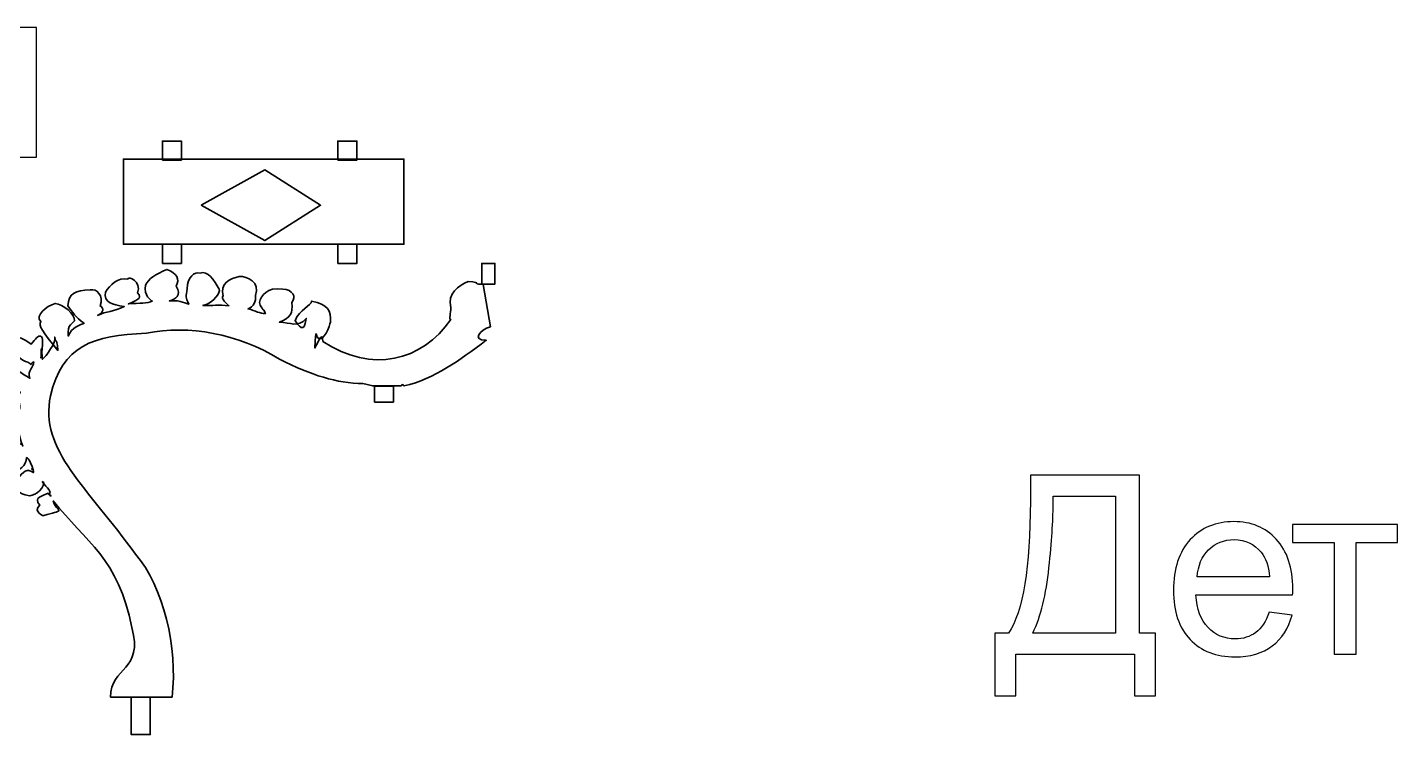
# Model space of a CAD drawing. Header units: centimetres. Extents: x -108 to 55, y -52 to 52.
# Drawn here: x -13.58 to 16.96, y 34.9 to 50.67 of the extents above; entities that cross this region are included whole.
import ezdxf

# ---------------------------------------------------------------- set-up
doc = ezdxf.new("R2010")
doc.units = ezdxf.units.CM
doc.header["$MEASUREMENT"] = 0
doc.layers.add('layer 1', color=7, linetype='Continuous')

msp = doc.modelspace()

# ---------------------------------------------------------------- linework, layer by layer
at = {"layer": 'layer 1', "color": 250}
for points, knots in [([(-16.43532, 50.66777), (-16.43532, 50.66777), (-15.68078, 50.66777), (-15.68078, 50.66777), (-15.68078, 50.66777), (-15.68078, 50.66777), (-14.91602, 48.35212), (-14.91602, 48.35212), (-14.91602, 48.35212), (-14.91602, 48.35212), (-14.06949, 50.66777), (-14.06949, 50.66777), (-14.06949, 50.66777), (-14.06949, 50.66777), (-13.36885, 50.66777), (-13.36885, 50.66777), (-13.36885, 50.66777), (-13.36885, 50.66777), (-13.36885, 47.77414), (-13.36885, 47.77414), (-13.36885, 47.77414), (-13.36885, 47.77414), (-13.85948, 47.77414), (-13.85948, 47.77414), (-13.85948, 47.77414), (-13.85948, 47.77414), (-13.85948, 50.10373), (-13.85948, 50.10373), (-13.85948, 50.10373), (-13.85948, 50.10373), (-14.71159, 47.77414), (-14.71159, 47.77414), (-14.71159, 47.77414), (-14.71159, 47.77414), (-15.15019, 47.77414), (-15.15019, 47.77414), (-15.15019, 47.77414), (-15.15019, 47.77414), (-15.95583, 50.21524), (-15.95583, 50.21524), (-15.95583, 50.21524), (-15.95583, 50.21524), (-15.95583, 47.77414), (-15.95583, 47.77414), (-15.95583, 47.77414), (-15.95583, 47.77414), (-16.43532, 47.77414), (-16.43532, 47.77414), (-16.43532, 47.77414), (-16.43532, 47.77414), (-16.43532, 50.66777), (-16.43532, 50.66777)], [0, 0, 0, 0, 0.07142857, 0.07142857, 0.07142857, 0.07142857, 0.14285714, 0.14285714, 0.14285714, 0.14285714, 0.21428571, 0.21428571, 0.21428571, 0.21428571, 0.28571429, 0.28571429, 0.28571429, 0.28571429, 0.35714286, 0.35714286, 0.35714286, 0.35714286, 0.42857143, 0.42857143, 0.42857143, 0.42857143, 0.5, 0.5, 0.5, 0.5, 0.57142857, 0.57142857, 0.57142857, 0.57142857, 0.64285714, 0.64285714, 0.64285714, 0.64285714, 0.71428571, 0.71428571, 0.71428571, 0.71428571, 0.78571429, 0.78571429, 0.78571429, 0.78571429, 0.85714286, 0.85714286, 0.85714286, 0.85714286, 1, 1, 1, 1]), ([(8.77892, 40.68891), (8.77892, 40.68891), (11.20979, 40.68891), (11.20979, 40.68891), (11.20979, 40.68891), (11.20979, 40.68891), (11.20979, 37.16525), (11.20979, 37.16525), (11.20979, 37.16525), (11.20979, 37.16525), (11.56662, 37.16525), (11.56662, 37.16525), (11.56662, 37.16525), (11.56662, 37.16525), (11.56662, 35.76583), (11.56662, 35.76583), (11.56662, 35.76583), (11.56662, 35.76583), (11.09828, 35.76583), (11.09828, 35.76583), (11.09828, 35.76583), (11.09828, 35.76583), (11.09828, 36.69692), (11.09828, 36.69692), (11.09828, 36.69692), (11.09828, 36.69692), (8.45554, 36.69692), (8.45554, 36.69692), (8.45554, 36.69692), (8.45554, 36.69692), (8.45554, 35.76583), (8.45554, 35.76583), (8.45554, 35.76583), (8.45554, 35.76583), (7.98721, 35.76583), (7.98721, 35.76583), (7.98721, 35.76583), (7.98721, 35.76583), (7.98721, 37.16525), (7.98721, 37.16525), (7.98721, 37.16525), (7.98721, 37.16525), (8.29386, 37.16525), (8.29386, 37.16525), (8.29386, 37.16525), (8.61723, 37.65031), (8.77892, 38.63065), (8.77892, 40.10535), (8.77892, 40.10535), (8.77892, 40.10535), (8.77892, 40.68891), (8.77892, 40.68891)], [0, 0, 0, 0, 0.07142857, 0.07142857, 0.07142857, 0.07142857, 0.14285714, 0.14285714, 0.14285714, 0.14285714, 0.21428571, 0.21428571, 0.21428571, 0.21428571, 0.28571429, 0.28571429, 0.28571429, 0.28571429, 0.35714286, 0.35714286, 0.35714286, 0.35714286, 0.42857143, 0.42857143, 0.42857143, 0.42857143, 0.5, 0.5, 0.5, 0.5, 0.57142857, 0.57142857, 0.57142857, 0.57142857, 0.64285714, 0.64285714, 0.64285714, 0.64285714, 0.71428571, 0.71428571, 0.71428571, 0.71428571, 0.78571429, 0.78571429, 0.78571429, 0.78571429, 0.85714286, 0.85714286, 0.85714286, 0.85714286, 1, 1, 1, 1]), ([(10.68013, 40.22057), (10.68013, 40.22057), (9.28628, 40.22057), (9.28628, 40.22057), (9.28628, 40.22057), (9.28628, 40.22057), (9.28628, 40.01614), (9.28628, 40.01614), (9.28628, 40.01614), (9.28628, 39.67604), (9.25561, 39.2105), (9.19428, 38.62043), (9.19428, 38.62043), (9.13388, 38.03037), (9.01308, 37.54531), (8.83467, 37.16525), (8.83467, 37.16525), (8.83467, 37.16525), (10.68013, 37.16525), (10.68013, 37.16525), (10.68013, 37.16525), (10.68013, 37.16525), (10.68013, 40.22057), (10.68013, 40.22057)], [0, 0, 0, 0, 0.14285714, 0.14285714, 0.14285714, 0.14285714, 0.28571429, 0.28571429, 0.28571429, 0.28571429, 0.42857143, 0.42857143, 0.42857143, 0.42857143, 0.57142857, 0.57142857, 0.57142857, 0.57142857, 0.71428571, 0.71428571, 0.71428571, 0.71428571, 1, 1, 1, 1]), ([(14.10435, 37.63359), (14.10435, 37.63359), (14.61171, 37.56668), (14.61171, 37.56668), (14.61171, 37.56668), (14.53272, 37.27212), (14.38498, 37.04259), (14.16939, 36.87998), (14.16939, 36.87998), (13.95381, 36.71736), (13.67876, 36.63559), (13.34331, 36.63559), (13.34331, 36.63559), (12.92143, 36.63559), (12.58691, 36.76568), (12.33973, 37.02587), (12.33973, 37.02587), (12.09256, 37.28512), (11.96897, 37.65031), (11.96897, 38.11958), (11.96897, 38.11958), (11.96897, 38.60464), (12.09349, 38.9819), (12.34345, 39.24952), (12.34345, 39.24952), (12.59341, 39.51807), (12.91772, 39.65188), (13.31636, 39.65188), (13.31636, 39.65188), (13.70199, 39.65188), (14.017, 39.52086), (14.26139, 39.25789), (14.26139, 39.25789), (14.50578, 38.99491), (14.62844, 38.62508), (14.62844, 38.14838), (14.62844, 38.14838), (14.62844, 38.11958), (14.62751, 38.0759), (14.62565, 38.01829), (14.62565, 38.01829), (14.62565, 38.01829), (12.47076, 38.01829), (12.47076, 38.01829), (12.47076, 38.01829), (12.48934, 37.70142), (12.57855, 37.45796), (12.74023, 37.28977), (12.74023, 37.28977), (12.90099, 37.12158), (13.10263, 37.03702), (13.34331, 37.03702), (13.34331, 37.03702), (13.52265, 37.03702), (13.67597, 37.08441), (13.80235, 37.17919), (13.80235, 37.17919), (13.92965, 37.27397), (14.03001, 37.42544), (14.10435, 37.63359)], [0, 0, 0, 0, 0.0625, 0.0625, 0.0625, 0.0625, 0.125, 0.125, 0.125, 0.125, 0.1875, 0.1875, 0.1875, 0.1875, 0.25, 0.25, 0.25, 0.25, 0.3125, 0.3125, 0.3125, 0.3125, 0.375, 0.375, 0.375, 0.375, 0.4375, 0.4375, 0.4375, 0.4375, 0.5, 0.5, 0.5, 0.5, 0.5625, 0.5625, 0.5625, 0.5625, 0.625, 0.625, 0.625, 0.625, 0.6875, 0.6875, 0.6875, 0.6875, 0.75, 0.75, 0.75, 0.75, 0.8125, 0.8125, 0.8125, 0.8125, 0.875, 0.875, 0.875, 0.875, 1, 1, 1, 1]), ([(14.62287, 39.59055), (14.62287, 39.59055), (16.96454, 39.59055), (16.96454, 39.59055), (16.96454, 39.59055), (16.96454, 39.59055), (16.96454, 39.18355), (16.96454, 39.18355), (16.96454, 39.18355), (16.96454, 39.18355), (16.03902, 39.18355), (16.03902, 39.18355), (16.03902, 39.18355), (16.03902, 39.18355), (16.03902, 36.69692), (16.03902, 36.69692), (16.03902, 36.69692), (16.03902, 36.69692), (15.54838, 36.69692), (15.54838, 36.69692), (15.54838, 36.69692), (15.54838, 36.69692), (15.54838, 39.18355), (15.54838, 39.18355), (15.54838, 39.18355), (15.54838, 39.18355), (14.62287, 39.18355), (14.62287, 39.18355), (14.62287, 39.18355), (14.62287, 39.18355), (14.62287, 39.59055), (14.62287, 39.59055)], [0, 0, 0, 0, 0.11111111, 0.11111111, 0.11111111, 0.11111111, 0.22222222, 0.22222222, 0.22222222, 0.22222222, 0.33333333, 0.33333333, 0.33333333, 0.33333333, 0.44444444, 0.44444444, 0.44444444, 0.44444444, 0.55555556, 0.55555556, 0.55555556, 0.55555556, 0.66666667, 0.66666667, 0.66666667, 0.66666667, 0.77777778, 0.77777778, 0.77777778, 0.77777778, 1, 1, 1, 1]), ([(12.49863, 38.41972), (12.49863, 38.41972), (14.10992, 38.41972), (14.10992, 38.41972), (14.10992, 38.41972), (14.08855, 38.66318), (14.02629, 38.84531), (13.92501, 38.96704), (13.92501, 38.96704), (13.76982, 39.15567), (13.56725, 39.25045), (13.31915, 39.25045), (13.31915, 39.25045), (13.09427, 39.25045), (12.90564, 39.17519), (12.75231, 39.02465), (12.75231, 39.02465), (12.59992, 38.87411), (12.51536, 38.67247), (12.49863, 38.41972)], [0, 0, 0, 0, 0.16666667, 0.16666667, 0.16666667, 0.16666667, 0.33333333, 0.33333333, 0.33333333, 0.33333333, 0.5, 0.5, 0.5, 0.5, 0.66666667, 0.66666667, 0.66666667, 0.66666667, 1, 1, 1, 1])]:
    msp.add_open_spline(points, degree=3, knots=knots, dxfattribs=at)
at = {"layer": 'layer 1', "color": 250, "lineweight": 35}
for points, knots in [([(-10.56602, 47.71097), (-10.56602, 47.71097), (-10.14306, 47.71097), (-10.14306, 47.71097), (-10.14306, 47.71097), (-10.14306, 47.71097), (-10.14306, 48.13392), (-10.14306, 48.13392), (-10.14306, 48.13392), (-10.14306, 48.13392), (-10.56602, 48.13392), (-10.56602, 48.13392), (-10.56602, 48.13392), (-10.56602, 48.13392), (-10.56602, 47.71097), (-10.56602, 47.71097)], [0, 0, 0, 0, 0.2, 0.2, 0.2, 0.2, 0.4, 0.4, 0.4, 0.4, 0.6, 0.6, 0.6, 0.6, 1, 1, 1, 1]), ([(-6.65633, 47.71097), (-6.65633, 47.71097), (-6.23097, 47.71097), (-6.23097, 47.71097), (-6.23097, 47.71097), (-6.23097, 47.71097), (-6.23097, 48.13392), (-6.23097, 48.13392), (-6.23097, 48.13392), (-6.23097, 48.13392), (-6.65633, 48.13392), (-6.65633, 48.13392), (-6.65633, 48.13392), (-6.65633, 48.13392), (-6.65633, 47.71097), (-6.65633, 47.71097)], [0, 0, 0, 0, 0.2, 0.2, 0.2, 0.2, 0.4, 0.4, 0.4, 0.4, 0.6, 0.6, 0.6, 0.6, 1, 1, 1, 1]), ([(-10.10115, 45.83267), (-10.10115, 45.83267), (-10.51627, 45.83267), (-10.51627, 45.83267), (-10.51627, 45.83267), (-10.51627, 45.83267), (-11.4347, 45.83267), (-11.4347, 45.83267), (-11.4347, 45.83267), (-11.4347, 45.83267), (-11.4347, 47.73428), (-11.4347, 47.73428), (-11.4347, 47.73428), (-11.4347, 47.73428), (-10.51627, 47.73428), (-10.51627, 47.73428), (-10.51627, 47.73428), (-10.51627, 47.73428), (-10.01379, 47.73428), (-10.01379, 47.73428), (-10.01379, 47.73428), (-10.01379, 47.73428), (-6.7011, 47.73428), (-6.7011, 47.73428), (-6.7011, 47.73428), (-6.7011, 47.73428), (-6.14415, 47.73428), (-6.14415, 47.73428), (-6.14415, 47.73428), (-6.14415, 47.73428), (-5.1819, 47.73428), (-5.1819, 47.73428), (-5.1819, 47.73428), (-5.1819, 47.73428), (-5.1819, 45.83267), (-5.1819, 45.83267), (-5.1819, 45.83267), (-5.1819, 45.83267), (-6.1862, 45.83267), (-6.1862, 45.83267), (-6.1862, 45.83267), (-6.1862, 45.83267), (-6.7011, 45.83267), (-6.7011, 45.83267), (-6.7011, 45.83267), (-6.7011, 45.83267), (-10.10115, 45.83267), (-10.10115, 45.83267)], [0, 0, 0, 0, 0.07692308, 0.07692308, 0.07692308, 0.07692308, 0.15384615, 0.15384615, 0.15384615, 0.15384615, 0.23076923, 0.23076923, 0.23076923, 0.23076923, 0.30769231, 0.30769231, 0.30769231, 0.30769231, 0.38461538, 0.38461538, 0.38461538, 0.38461538, 0.46153846, 0.46153846, 0.46153846, 0.46153846, 0.53846154, 0.53846154, 0.53846154, 0.53846154, 0.61538462, 0.61538462, 0.61538462, 0.61538462, 0.69230769, 0.69230769, 0.69230769, 0.69230769, 0.76923077, 0.76923077, 0.76923077, 0.76923077, 0.84615385, 0.84615385, 0.84615385, 0.84615385, 1, 1, 1, 1]), ([(-10.56602, 45.4073), (-10.56602, 45.4073), (-10.14306, 45.4073), (-10.14306, 45.4073), (-10.14306, 45.4073), (-10.14306, 45.4073), (-10.14306, 45.83267), (-10.14306, 45.83267), (-10.14306, 45.83267), (-10.14306, 45.83267), (-10.56602, 45.83267), (-10.56602, 45.83267), (-10.56602, 45.83267), (-10.56602, 45.83267), (-10.56602, 45.4073), (-10.56602, 45.4073)], [0, 0, 0, 0, 0.2, 0.2, 0.2, 0.2, 0.4, 0.4, 0.4, 0.4, 0.6, 0.6, 0.6, 0.6, 1, 1, 1, 1]), ([(-6.65633, 45.4073), (-6.65633, 45.4073), (-6.23097, 45.4073), (-6.23097, 45.4073), (-6.23097, 45.4073), (-6.23097, 45.4073), (-6.23097, 45.83267), (-6.23097, 45.83267), (-6.23097, 45.83267), (-6.23097, 45.83267), (-6.65633, 45.83267), (-6.65633, 45.83267), (-6.65633, 45.83267), (-6.65633, 45.83267), (-6.65633, 45.4073), (-6.65633, 45.4073)], [0, 0, 0, 0, 0.2, 0.2, 0.2, 0.2, 0.4, 0.4, 0.4, 0.4, 0.6, 0.6, 0.6, 0.6, 1, 1, 1, 1]), ([(-3.44959, 44.94278), (-3.69235, 44.94553), (-3.40275, 44.97553), (-3.74774, 45.00555), (-3.74774, 45.00555), (-3.96215, 44.91397), (-4.21757, 44.72883), (-4.13959, 44.42735), (-4.13959, 44.42735), (-4.13724, 44.29592), (-4.18334, 44.15548), (-4.13812, 44.16028), (-4.13812, 44.16028), (-4.77848, 43.21856), (-5.89927, 42.95353), (-6.99173, 43.66757), (-6.99173, 43.66757), (-7.01201, 43.88474), (-7.06003, 43.71659), (-7.16553, 43.5207), (-7.16553, 43.5207), (-7.15549, 44.0134), (-7.12983, 43.80175), (-7.10516, 43.74639), (-7.10516, 43.74639), (-6.96772, 43.63286), (-6.83076, 44.03385), (-6.8217, 44.0982), (-6.8217, 44.0982), (-6.7936, 44.35293), (-6.89091, 44.4937), (-7.2396, 44.56818), (-7.2396, 44.56818), (-7.24665, 44.47305), (-7.51378, 44.37254), (-7.61037, 44.12872), (-7.61037, 44.12872), (-7.53108, 44.03361), (-7.4058, 43.8124), (-7.36003, 44.17916), (-7.36003, 44.17916), (-7.55468, 43.96608), (-7.70757, 44.09327), (-7.95911, 44.09445), (-7.95911, 44.09445), (-7.70764, 44.19391), (-7.65209, 44.28985), (-7.68483, 44.53277), (-7.68483, 44.53277), (-7.57235, 44.67508), (-7.66373, 44.81585), (-7.88203, 44.83583), (-7.88203, 44.83583), (-8.24662, 44.88031), (-8.35842, 44.69469), (-8.40501, 44.53599), (-8.40501, 44.53599), (-8.35142, 44.36358), (-8.29013, 44.37967), (-8.27169, 44.28834), (-8.27169, 44.28834), (-8.39126, 44.28637), (-8.48795, 44.34993), (-8.65552, 44.39445), (-8.65552, 44.39445), (-8.53696, 44.44051), (-8.47178, 44.55864), (-8.49155, 44.69427), (-8.49155, 44.69427), (-8.37609, 44.98442), (-8.67285, 45.1252), (-8.85666, 45.11516), (-8.85666, 45.11516), (-9.04744, 45.07454), (-9.29571, 44.95493), (-9.21173, 44.68115), (-9.21173, 44.68115), (-9.28356, 44.63168), (-9.12946, 44.50136), (-9.08285, 44.46431), (-9.08285, 44.46431), (-9.32676, 44.48932), (-9.43921, 44.46197), (-9.66273, 44.47022), (-9.66273, 44.47022), (-9.40524, 44.52472), (-9.26458, 44.77757), (-9.30165, 44.83638), (-9.30165, 44.83638), (-9.41041, 45.03048), (-9.56084, 45.26189), (-9.72305, 45.19123), (-9.72305, 45.19123), (-9.85753, 45.21665), (-9.99722, 45.12705), (-10.01592, 44.8396), (-10.01592, 44.8396), (-10.04124, 44.67147), (-10.05206, 44.65787), (-9.97784, 44.49676), (-9.97784, 44.49676), (-10.0758, 44.54048), (-10.25057, 44.59795), (-10.40897, 44.56978), (-10.40897, 44.56978), (-10.27689, 44.60913), (-10.12568, 44.69217), (-10.26231, 44.90125), (-10.26231, 44.90125), (-10.16275, 45.04629), (-10.25415, 45.20342), (-10.46949, 45.27248), (-10.46949, 45.27248), (-10.72391, 45.16641), (-10.87702, 45.0659), (-10.93947, 44.92086), (-10.93947, 44.92086), (-10.99013, 44.68959), (-10.81973, 44.57921), (-10.79272, 44.5656), (-10.79272, 44.5656), (-10.89699, 44.51017), (-11.07017, 44.52853), (-11.32261, 44.50558), (-11.32261, 44.50558), (-11.16669, 44.5758), (-10.98713, 44.62334), (-11.12064, 44.7496), (-11.12064, 44.7496), (-11.02404, 45.00977), (-11.32375, 45.13418), (-11.3367, 45.05539), (-11.3367, 45.05539), (-11.55724, 45.11351), (-11.73833, 44.91424), (-11.83788, 44.7692), (-11.83788, 44.7692), (-11.87558, 44.52898), (-11.68392, 44.49397), (-11.4177, 44.44399), (-11.4177, 44.44399), (-11.65317, 44.32741), (-11.814, 44.34463), (-12.01187, 44.24634), (-12.01187, 44.24634), (-11.8587, 44.33137), (-11.87508, 44.40123), (-11.95355, 44.46076), (-11.95355, 44.46076), (-11.87083, 44.68821), (-12.03216, 44.85626), (-12.17255, 44.81564), (-12.17255, 44.81564), (-12.51536, 44.80832), (-12.65504, 44.7351), (-12.67374, 44.464), (-12.67374, 44.464), (-12.56063, 44.31669), (-12.51031, 44.20128), (-12.31011, 44.07438), (-12.31011, 44.07438), (-12.36735, 44.03857), (-12.60191, 43.98507), (-12.66342, 43.78594), (-12.66342, 43.78594), (-12.69858, 44.06162), (-12.54874, 44.07638), (-12.52381, 44.12745), (-12.52381, 44.12745), (-12.50512, 44.26705), (-12.78893, 44.50388), (-12.95283, 44.51563), (-12.95283, 44.51563), (-13.16055, 44.4532), (-13.40588, 44.25123), (-13.27908, 44.10888), (-13.27908, 44.10888), (-13.33765, 44.02217), (-13.24329, 43.89746), (-12.89458, 43.46665), (-12.89458, 43.46665), (-12.91952, 43.81811), (-12.96623, 43.60579), (-12.96391, 43.76478), (-12.96391, 43.76478), (-12.91965, 43.6688), (-13.16391, 43.32406), (-13.24131, 43.27017), (-13.24131, 43.27017), (-13.28459, 43.7489), (-13.25231, 43.34652), (-13.27491, 43.30108), (-13.27491, 43.30108), (-13.15651, 43.96198), (-13.3258, 43.82825), (-13.48801, 43.60874), (-13.48801, 43.60874), (-13.83374, 43.86654), (-13.98136, 43.79855), (-13.97427, 43.45493), (-13.97427, 43.45493), (-13.87451, 43.44432), (-13.70819, 43.21529), (-13.56185, 43.20627), (-13.56185, 43.20627), (-13.42474, 43.11962), (-13.56289, 43.14301), (-13.4353, 43.21047), (-13.4353, 43.21047), (-13.42133, 43.0947), (-13.58987, 43.01403), (-13.52089, 42.84744), (-13.52089, 42.84744), (-13.72963, 42.96518), (-13.82897, 43.08335), (-14.05571, 43.09475), (-14.05571, 43.09475), (-14.21792, 43.13921), (-14.46325, 42.95359), (-14.35449, 42.74311), (-14.35449, 42.74311), (-14.46698, 42.60076), (-14.08938, 42.43271), (-13.95491, 42.44003), (-13.95491, 42.44003), (-13.9078, 42.39006), (-13.70917, 42.51728), (-13.74114, 42.54452), (-13.74114, 42.54452), (-13.84232, 42.41316), (-13.70455, 42.22628), (-13.75333, 42.14874), (-13.75333, 42.14874), (-13.9248, 42.17835), (-13.97275, 42.26062), (-14.03562, 42.33045), (-14.03562, 42.33045), (-14.38434, 42.32313), (-14.44318, 42.14021), (-14.53682, 41.97881), (-14.53682, 41.97881), (-14.42509, 41.71866), (-14.27468, 41.55331), (-14.11838, 41.50883), (-14.11838, 41.50883), (-13.99654, 41.59734), (-13.72588, 41.68629), (-13.83645, 41.82737), (-13.83645, 41.82737), (-13.76033, 41.70806), (-13.75967, 41.53646), (-13.6773, 41.33486), (-13.6773, 41.33486), (-13.65899, 41.3762), (-13.79719, 41.39568), (-13.87899, 41.44221), (-13.87899, 41.44221), (-14.07473, 41.40894), (-14.21415, 41.31119), (-14.27366, 41.07367), (-14.27366, 41.07367), (-14.12487, 40.9349), (-14.13755, 40.83616), (-13.80269, 40.81973), (-13.80269, 40.81973), (-13.80839, 40.75179), (-13.58239, 40.90157), (-13.59286, 41.08023), (-13.59286, 41.08023), (-13.55545, 41.06938), (-13.4719, 40.91604), (-13.45489, 40.82319), (-13.45489, 40.82319), (-13.49788, 40.8431), (-13.4918, 40.80304), (-13.44507, 40.82564), (-13.44507, 40.82564), (-13.44493, 40.71481), (-13.39677, 40.73544), (-13.54582, 40.7917), (-13.54582, 40.7917), (-13.64045, 40.81551), (-13.77252, 40.65721), (-13.87286, 40.46959), (-13.87286, 40.46959), (-13.88938, 40.40251), (-13.74672, 40.25861), (-13.55851, 40.23477), (-13.55851, 40.23477), (-13.46715, 40.1973), (-13.22535, 40.33926), (-13.20587, 40.52145)], [0, 0, 0, 0, 0.01351351, 0.01351351, 0.01351351, 0.01351351, 0.02702703, 0.02702703, 0.02702703, 0.02702703, 0.04054054, 0.04054054, 0.04054054, 0.04054054, 0.05405405, 0.05405405, 0.05405405, 0.05405405, 0.06756757, 0.06756757, 0.06756757, 0.06756757, 0.08108108, 0.08108108, 0.08108108, 0.08108108, 0.09459459, 0.09459459, 0.09459459, 0.09459459, 0.10810811, 0.10810811, 0.10810811, 0.10810811, 0.12162162, 0.12162162, 0.12162162, 0.12162162, 0.13513514, 0.13513514, 0.13513514, 0.13513514, 0.14864865, 0.14864865, 0.14864865, 0.14864865, 0.16216216, 0.16216216, 0.16216216, 0.16216216, 0.17567568, 0.17567568, 0.17567568, 0.17567568, 0.18918919, 0.18918919, 0.18918919, 0.18918919, 0.2027027, 0.2027027, 0.2027027, 0.2027027, 0.21621622, 0.21621622, 0.21621622, 0.21621622, 0.22972973, 0.22972973, 0.22972973, 0.22972973, 0.24324324, 0.24324324, 0.24324324, 0.24324324, 0.25675676, 0.25675676, 0.25675676, 0.25675676, 0.27027027, 0.27027027, 0.27027027, 0.27027027, 0.28378378, 0.28378378, 0.28378378, 0.28378378, 0.2972973, 0.2972973, 0.2972973, 0.2972973, 0.31081081, 0.31081081, 0.31081081, 0.31081081, 0.32432432, 0.32432432, 0.32432432, 0.32432432, 0.33783784, 0.33783784, 0.33783784, 0.33783784, 0.35135135, 0.35135135, 0.35135135, 0.35135135, 0.36486486, 0.36486486, 0.36486486, 0.36486486, 0.37837838, 0.37837838, 0.37837838, 0.37837838, 0.39189189, 0.39189189, 0.39189189, 0.39189189, 0.40540541, 0.40540541, 0.40540541, 0.40540541, 0.41891892, 0.41891892, 0.41891892, 0.41891892, 0.43243243, 0.43243243, 0.43243243, 0.43243243, 0.44594595, 0.44594595, 0.44594595, 0.44594595, 0.45945946, 0.45945946, 0.45945946, 0.45945946, 0.47297297, 0.47297297, 0.47297297, 0.47297297, 0.48648649, 0.48648649, 0.48648649, 0.48648649, 0.5, 0.5, 0.5, 0.5, 0.51351351, 0.51351351, 0.51351351, 0.51351351, 0.52702703, 0.52702703, 0.52702703, 0.52702703, 0.54054054, 0.54054054, 0.54054054, 0.54054054, 0.55405405, 0.55405405, 0.55405405, 0.55405405, 0.56756757, 0.56756757, 0.56756757, 0.56756757, 0.58108108, 0.58108108, 0.58108108, 0.58108108, 0.59459459, 0.59459459, 0.59459459, 0.59459459, 0.60810811, 0.60810811, 0.60810811, 0.60810811, 0.62162162, 0.62162162, 0.62162162, 0.62162162, 0.63513514, 0.63513514, 0.63513514, 0.63513514, 0.64864865, 0.64864865, 0.64864865, 0.64864865, 0.66216216, 0.66216216, 0.66216216, 0.66216216, 0.67567568, 0.67567568, 0.67567568, 0.67567568, 0.68918919, 0.68918919, 0.68918919, 0.68918919, 0.7027027, 0.7027027, 0.7027027, 0.7027027, 0.71621622, 0.71621622, 0.71621622, 0.71621622, 0.72972973, 0.72972973, 0.72972973, 0.72972973, 0.74324324, 0.74324324, 0.74324324, 0.74324324, 0.75675676, 0.75675676, 0.75675676, 0.75675676, 0.77027027, 0.77027027, 0.77027027, 0.77027027, 0.78378378, 0.78378378, 0.78378378, 0.78378378, 0.7972973, 0.7972973, 0.7972973, 0.7972973, 0.81081081, 0.81081081, 0.81081081, 0.81081081, 0.82432432, 0.82432432, 0.82432432, 0.82432432, 0.83783784, 0.83783784, 0.83783784, 0.83783784, 0.85135135, 0.85135135, 0.85135135, 0.85135135, 0.86486486, 0.86486486, 0.86486486, 0.86486486, 0.87837838, 0.87837838, 0.87837838, 0.87837838, 0.89189189, 0.89189189, 0.89189189, 0.89189189, 0.90540541, 0.90540541, 0.90540541, 0.90540541, 0.91891892, 0.91891892, 0.91891892, 0.91891892, 0.93243243, 0.93243243, 0.93243243, 0.93243243, 0.94594595, 0.94594595, 0.94594595, 0.94594595, 0.95945946, 0.95945946, 0.95945946, 0.95945946, 0.97297297, 0.97297297, 0.97297297, 0.97297297, 1, 1, 1, 1]), ([(-3.44959, 44.946), (-3.44959, 44.946), (-3.15391, 44.946), (-3.15391, 44.946), (-3.15391, 44.946), (-3.15391, 44.946), (-3.15391, 45.40741), (-3.15391, 45.40741), (-3.15391, 45.40741), (-3.15391, 45.40741), (-3.44959, 45.40741), (-3.44959, 45.40741), (-3.44959, 45.40741), (-3.44959, 45.40741), (-3.44959, 44.946), (-3.44959, 44.946)], [0, 0, 0, 0, 0.2, 0.2, 0.2, 0.2, 0.4, 0.4, 0.4, 0.4, 0.6, 0.6, 0.6, 0.6, 1, 1, 1, 1]), ([(-10.3514, 35.73852), (-10.21551, 36.85358), (-10.54476, 38.2001), (-11.16479, 38.92525), (-11.16479, 38.92525), (-12.22423, 40.39612), (-13.31639, 41.25292), (-13.06127, 42.452), (-13.06127, 42.452), (-12.79052, 43.58385), (-12.12775, 43.79822), (-10.92062, 43.85331), (-10.92062, 43.85331), (-9.97861, 44.03629), (-8.8824, 43.85033), (-7.95739, 43.2709), (-7.95739, 43.2709), (-7.23876, 42.91636), (-6.68429, 42.73109), (-6.09619, 42.73183)], [0, 0, 0, 0, 0.16666667, 0.16666667, 0.16666667, 0.16666667, 0.33333333, 0.33333333, 0.33333333, 0.33333333, 0.5, 0.5, 0.5, 0.5, 0.66666667, 0.66666667, 0.66666667, 0.66666667, 1, 1, 1, 1]), ([(-5.24033, 42.67803), (-5.24033, 42.67803), (-5.22305, 42.74245), (-5.18137, 42.67727), (-5.18137, 42.67727), (-4.48053, 42.83554), (-3.96151, 43.24335), (-3.34825, 43.69461), (-3.34825, 43.69461), (-3.68589, 43.69263), (-3.48673, 43.92144), (-3.25578, 43.99402)], [0, 0, 0, 0, 0.25, 0.25, 0.25, 0.25, 0.5, 0.5, 0.5, 0.5, 1, 1, 1, 1]), ([(-6.09619, 42.73183), (-6.09619, 42.73183), (-5.87965, 42.67803), (-5.87965, 42.67803), (-5.87965, 42.67803), (-5.87965, 42.67803), (-5.83564, 42.67803), (-5.83564, 42.67803), (-5.83564, 42.67803), (-5.83564, 42.67803), (-5.41581, 42.67803), (-5.41581, 42.67803), (-5.41581, 42.67803), (-5.41581, 42.67803), (-5.24033, 42.67803), (-5.24033, 42.67803)], [0, 0, 0, 0, 0.2, 0.2, 0.2, 0.2, 0.4, 0.4, 0.4, 0.4, 0.6, 0.6, 0.6, 0.6, 1, 1, 1, 1]), ([(-5.83564, 42.67052), (-5.83564, 42.67052), (-5.41581, 42.67052), (-5.41581, 42.67052), (-5.41581, 42.67052), (-5.41581, 42.67052), (-5.41581, 42.31709), (-5.41581, 42.31709), (-5.41581, 42.31709), (-5.41581, 42.31709), (-5.83564, 42.31709), (-5.83564, 42.31709), (-5.83564, 42.31709), (-5.83564, 42.31709), (-5.83564, 42.67052), (-5.83564, 42.67052)], [0, 0, 0, 0, 0.2, 0.2, 0.2, 0.2, 0.4, 0.4, 0.4, 0.4, 0.6, 0.6, 0.6, 0.6, 1, 1, 1, 1]), ([(-13.24356, 40.54321), (-13.12924, 40.38212), (-13.02487, 40.3334), (-13.08812, 40.25744), (-13.08812, 40.25744), (-12.99485, 40.19568), (-13.09885, 40.22182), (-13.11454, 40.289), (-13.11454, 40.289), (-13.23001, 40.20779), (-13.45266, 40.21176), (-13.30168, 40.01542), (-13.30168, 40.01542), (-13.47059, 39.87815), (-13.19823, 39.75519), (-13.20725, 39.7892), (-13.20725, 39.7892), (-13.01093, 39.84883), (-12.88798, 39.86376), (-12.87227, 39.89794), (-12.87227, 39.89794), (-12.92942, 39.9881), (-12.96027, 39.97563), (-13.00005, 40.11398), (-13.00005, 40.11398), (-12.27706, 39.20527), (-11.53924, 38.82493), (-11.24977, 37.29414), (-11.24977, 37.29414), (-10.97093, 36.31187), (-11.73018, 36.42806), (-11.72364, 35.73852)], [0, 0, 0, 0, 0.11111111, 0.11111111, 0.11111111, 0.11111111, 0.22222222, 0.22222222, 0.22222222, 0.22222222, 0.33333333, 0.33333333, 0.33333333, 0.33333333, 0.44444444, 0.44444444, 0.44444444, 0.44444444, 0.55555556, 0.55555556, 0.55555556, 0.55555556, 0.66666667, 0.66666667, 0.66666667, 0.66666667, 0.77777778, 0.77777778, 0.77777778, 0.77777778, 1, 1, 1, 1]), ([(-11.72364, 35.73852), (-11.72364, 35.73852), (-11.2616, 35.73852), (-11.2616, 35.73852), (-11.2616, 35.73852), (-11.2616, 35.73852), (-10.83761, 35.73852), (-10.83761, 35.73852), (-10.83761, 35.73852), (-10.83761, 35.73852), (-10.3514, 35.73852), (-10.3514, 35.73852)], [0, 0, 0, 0, 0.25, 0.25, 0.25, 0.25, 0.5, 0.5, 0.5, 0.5, 1, 1, 1, 1]), ([(-10.83761, 35.73852), (-10.83761, 35.73852), (-11.2616, 35.73852), (-11.2616, 35.73852), (-11.2616, 35.73852), (-11.2616, 35.73852), (-11.2616, 34.90421), (-11.2616, 34.90421), (-11.2616, 34.90421), (-11.2616, 34.90421), (-10.83761, 34.90421), (-10.83761, 34.90421), (-10.83761, 34.90421), (-10.83761, 34.90421), (-10.83761, 35.73852), (-10.83761, 35.73852)], [0, 0, 0, 0, 0.2, 0.2, 0.2, 0.2, 0.4, 0.4, 0.4, 0.4, 0.6, 0.6, 0.6, 0.6, 1, 1, 1, 1])]:
    msp.add_open_spline(points, degree=3, knots=knots, dxfattribs=at)
at = {"layer": 'layer 1', "color": 242, "lineweight": 35}
msp.add_open_spline([(-9.70161, 46.70404), (-9.70161, 46.70404), (-8.28603, 47.49203), (-8.28603, 47.49203), (-8.28603, 47.49203), (-8.28603, 47.49203), (-7.04163, 46.70404), (-7.04163, 46.70404), (-7.04163, 46.70404), (-7.04163, 46.70404), (-8.28603, 45.91708), (-8.28603, 45.91708), (-8.28603, 45.91708), (-8.28603, 45.91708), (-9.70161, 46.70404), (-9.70161, 46.70404)], degree=3, knots=[0, 0, 0, 0, 0.2, 0.2, 0.2, 0.2, 0.4, 0.4, 0.4, 0.4, 0.6, 0.6, 0.6, 0.6, 1, 1, 1, 1], dxfattribs=at)
at = {"layer": 'layer 1', "color": 250, "lineweight": 35}
for points in [[(-3.41514, 44.93495), (-3.41514, 44.93495), (-3.44959, 44.94278), (-3.44959, 44.94278)], [(-3.25578, 43.99402), (-3.25578, 43.99402), (-3.41514, 44.93495), (-3.41514, 44.93495)], [(-13.20587, 40.52145), (-13.20587, 40.52145), (-13.24356, 40.54321), (-13.24356, 40.54321)]]:
    msp.add_open_spline(points, degree=3, dxfattribs=at)

doc.saveas('drawing.dxf')
